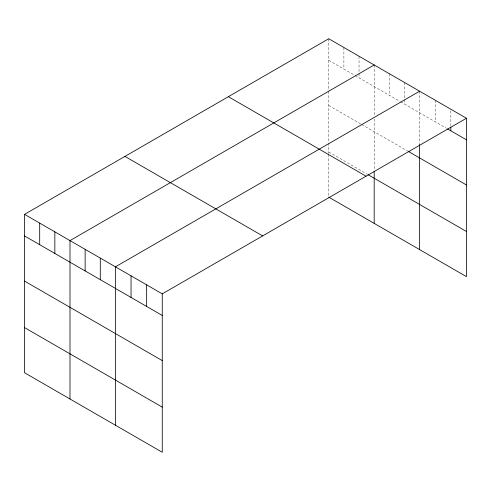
<?xml version="1.0" encoding="UTF-8"?>
<svg xmlns="http://www.w3.org/2000/svg" width="491" height="491" viewBox="0 0 491 491"><rect width="100%" height="100%" fill="white"/><g stroke="black" fill="none" stroke-linecap="round" stroke-linejoin="round"><path stroke-width="0.37" stroke-dasharray="2.46 1.84" d="M328.743 60.325L354.428 75.16M355.085 75.54L399.87 101.391M400.527 101.772L446.288 128.194M328.743 105.473L361.014 124.106M361.671 124.487L407.776 151.105M328.743 151.989L367.599 174.422M450.842 110.721L450.842 125.61M435.235 100.219L435.235 121.811M419.627 91.209L419.627 143.648M404.48 82.463L404.48 104.055M389.332 73.718L389.332 95.309M374.185 64.972L374.185 115.907M374.185 118.92L374.185 169.972M359.038 56.226L359.038 72.607M359.038 73.349L359.038 77.817M343.89 47.486L343.89 69.071M328.743 38.74L328.743 90.424M328.743 91.179L328.743 142.237M328.743 142.985L328.743 153.493M328.743 154.248L328.743 196.382"/><path stroke-width="0.74" d="M24.55 214.358L162.257 293.863L162.257 452.26L24.55 372.755L24.55 214.358L328.743 38.74L466.45 118.245L466.45 276.642L328.743 197.137M374.185 64.972L69.992 240.596L69.992 398.993M419.627 91.209L115.44 266.834L115.44 425.231M162.257 293.863L466.45 118.245M447.589 128.943L466.45 139.831M408.432 151.486L466.45 184.978M368.256 174.802L466.45 231.494M228.358 96.69L366.065 176.195M124.935 156.402L262.642 235.913M24.55 235.95L162.257 315.455M24.55 281.098L162.257 360.603M24.55 327.614L162.257 407.119M450.842 127.101L450.842 130.821M419.627 144.403L419.627 249.606M374.185 171.476L374.185 223.368M146.649 284.854L146.649 306.445M131.042 275.844L131.042 297.436M100.287 258.088L100.287 279.68M85.139 249.342L85.139 270.934M54.845 231.85L54.845 253.442M39.697 223.104L39.697 244.696"/></g></svg>
